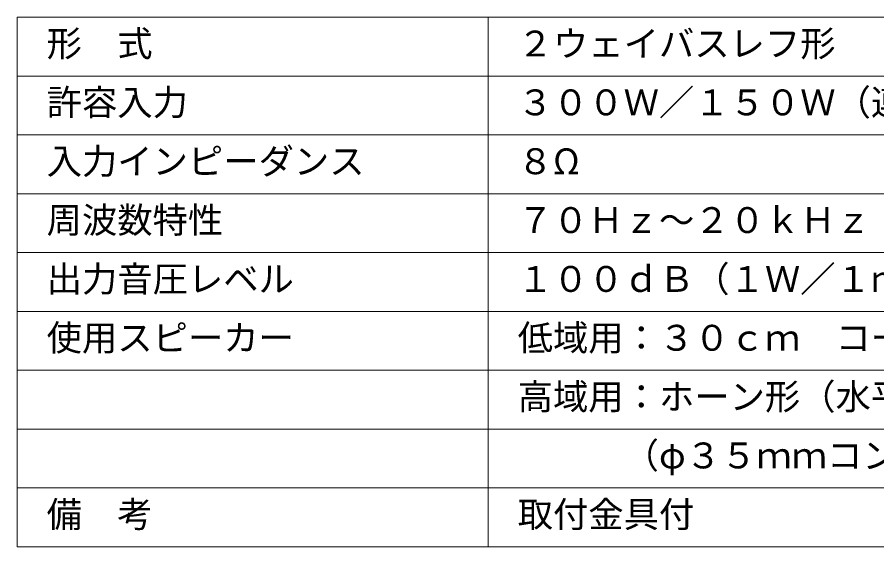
# Model space of a CAD drawing. Units: millimetres, scale not verified. Extents: x -63 to 62, y -56 to 57.
# Drawn here: x -62.5 to 10.5, y -56.5 to -11.5 of the extents above; entities that cross this region are included whole.
import ezdxf
from ezdxf.enums import TextEntityAlignment as Align

# ---------------------------------------------------------------- set-up
doc = ezdxf.new("R2010")
doc.units = ezdxf.units.MM
doc.header["$LTSCALE"] = 0.125
doc.layers.add('0-1_WAKU', color=1, linetype='Continuous', lineweight=18)
doc.layers.add('0-2_MOJI1', color=7, linetype='Continuous')
doc.styles.add('ＭＳ ゴシック', font='')
doc.styles.get('ＭＳ ゴシック').set_extended_font_data('MS Gothic')

msp = doc.modelspace()

# ---------------------------------------------------------------- linework, layer by layer
at = {"layer": '0-1_WAKU', "color": 4}
for p, q in [((62.4905, -11.4913), (-62.5095, -11.4913)), ((-22.5095, -56.4913), (-22.5095, -11.4913))]:
    msp.add_line(p, q, dxfattribs=at)
at = {"layer": '0-1_WAKU'}
for p, q in [((-62.5095, -16.4913), (62.4905, -16.4913)), ((-62.5095, -21.4913), (62.4905, -21.4913)), ((-62.5095, -26.4913), (62.4905, -26.4913)), ((-62.5095, -31.4913), (62.4905, -31.4913)), ((-62.5095, -36.4913), (62.4905, -36.4913)), ((-62.5095, -41.4913), (62.4905, -41.4913)), ((-62.5095, -46.4913), (62.4905, -46.4913)), ((-62.5095, -51.4913), (62.4905, -51.4913))]:
    msp.add_line(p, q, dxfattribs=at)
at = {"layer": '0-1_WAKU', "color": 4}
msp.add_lwpolyline([(-62.5095, -11.4913), (-62.5095, -56.4913), (62.4905, -56.4913)], dxfattribs=at)

# ---------------------------------------------------------------- texts
at = {"layer": '0-2_MOJI1', "style": 'ＭＳ ゴシック'}
for s, p in [('形\u3000式', (-60.0095, -15.4913)), ('２ウェイバスレフ形', (-20.0095, -15.4913)), ('許容入力', (-60.0095, -20.4913)), ('３００Ｗ／１５０Ｗ（連続プログラム／ＲＭＳ）', (-20.0095, -20.4913)), ('入力インピーダンス', (-60.0095, -25.4913)), ('８Ω', (-20.0095, -25.4913)), ('周波数特性', (-60.0095, -30.4913)), ('７０Ｈｚ～２０ｋＨｚ', (-20.0095, -30.4913)), ('出力音圧レベル', (-60.0095, -35.4913)), ('１００ｄＢ（１Ｗ／１ｍ）', (-20.0095, -35.4913)), ('使用スピーカー', (-60.0095, -40.4913)), ('低域用：３０ｃｍ\u3000コーン形', (-20.0095, -40.4913)), ('高域用：ホーン形（水平６０°×垂直６０°）', (-20.0095, -45.4913)), ('\u3000\u3000\u3000（φ３５ｍｍコンプレッションドライバー）', (-20.0095, -50.4913)), ('備\u3000考', (-60.0095, -55.4913)), ('取付金具付', (-20.0095, -55.4913))]:
    msp.add_text(s, height=2.199, dxfattribs=at).set_placement(p, align=Align.BOTTOM_LEFT)

doc.saveas('drawing.dxf')
